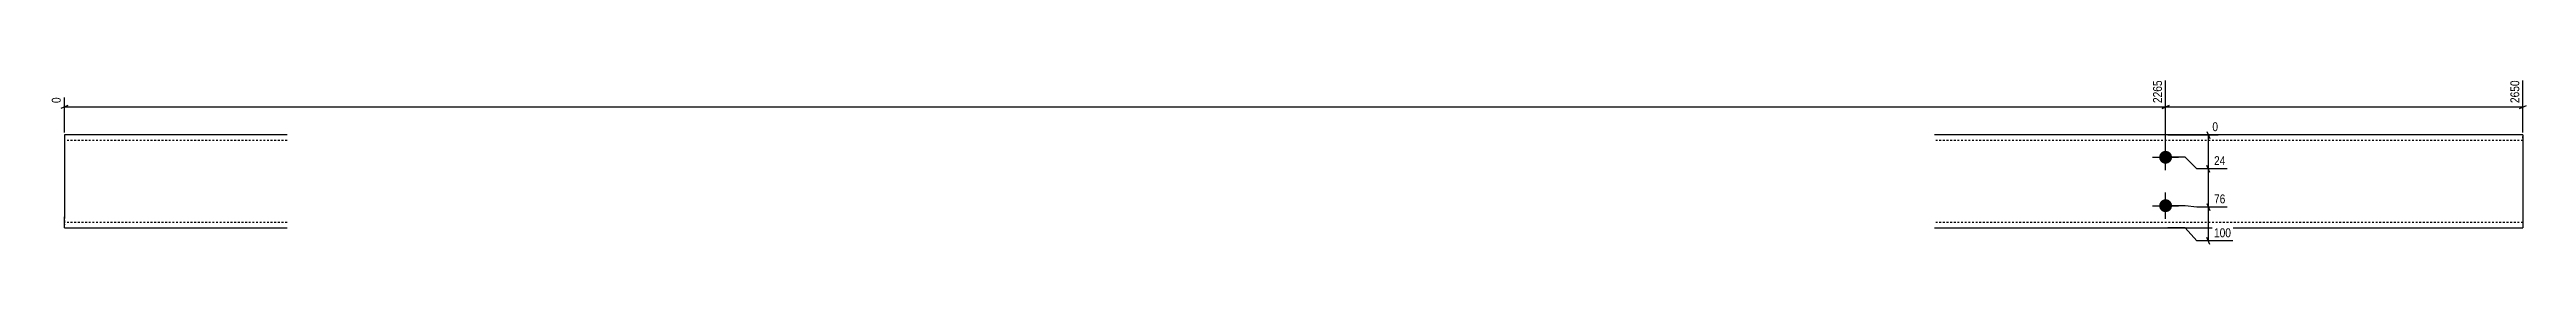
# Model space of a CAD drawing. Header units: millimetres. Extents: x 5 to 11235, y -5 to 186.
# Drawn here: x 5 to 2675, y 8 to 186 of the extents above.
import ezdxf

# ---------------------------------------------------------------- set-up
doc = ezdxf.new("R2010")
doc.units = ezdxf.units.MM
doc.linetypes.add('DXK_LINE_DOT2', pattern=[3.9198, 1.9599, -1.9599])
doc.layers.add('MÅLSÆTNING', color=7, linetype='Continuous')
doc.layers.add('STÅL', color=7, linetype='Continuous')
doc.styles.add('Arial Narrow', font='ARIALN.TTF', dxfattribs={"height": 0.2})

msp = doc.modelspace()

# ---------------------------------------------------------------- hatches: boundary and pattern name
at = {"layer": 'STÅL', "linetype": 'Continuous'}
for points in [[(2286.5, 108.2, -1), (2286.5, 94.2, -1)], [(2286.5, 56.2, -1), (2286.5, 42.2, -1)]]:
    msp.add_hatch(color=3, dxfattribs=at).paths.add_polyline_path(points)

# ---------------------------------------------------------------- linework, layer by layer
at = {"layer": 'MÅLSÆTNING', "color": 7, "linetype": 'Continuous'}
for p, q in [((21.5, 127.8), (21.5, 165.6)), ((2286.5, 103.8), (2286.5, 183.9)), ((2286.5, 103.8), (2286.5, 183.9)), ((2671.7, 127.8), (2671.7, 183.9)), ((25.3, 156.8), (17.8, 153.8)), ((21.5, 155.3), (2286.5, 155.3)), ((2290.3, 156.8), (2282.8, 153.8)), ((2282.8, 153.8), (2290.3, 156.8)), ((2286.5, 155.3), (2671.7, 155.3)), ((2668, 153.8), (2675.5, 156.8)), ((2289, 125.3), (2343, 125.3)), ((2331.1, 129), (2334.1, 121.5)), ((2332.6, 88.8), (2332.6, 125.3)), ((2307.6, 101.2), (2289, 101.2)), ((2307.6, 101.2), (2289, 101.2)), ((2320.1, 88.8), (2307.6, 101.2)), ((2320.1, 88.8), (2307.6, 101.2)), ((2352.7, 88.8), (2320.1, 88.8)), ((2352.7, 88.8), (2320.1, 88.8)), ((2334.1, 85), (2331.1, 92.5)), ((2334.1, 85), (2331.1, 92.5)), ((2332.6, 47.7), (2332.6, 88.8)), ((2307.6, 49.2), (2289, 49.2)), ((2307.6, 49.2), (2289, 49.2)), ((2320.1, 47.7), (2307.6, 49.2)), ((2320.1, 47.7), (2307.6, 49.2)), ((2352.7, 47.7), (2320.1, 47.7)), ((2352.7, 47.7), (2320.1, 47.7)), ((2331.1, 51.5), (2334.1, 44)), ((2331.1, 51.5), (2334.1, 44)), ((2332.6, 11.3), (2332.6, 47.7)), ((2307.6, 25.3), (2289, 25.3)), ((2320.1, 11.3), (2307.6, 25.3)), ((2358.8, 11.3), (2320.1, 11.3)), ((2334.1, 7.5), (2331.1, 15))]:
    msp.add_line(p, q, dxfattribs=at)
at = {"layer": 'STÅL', "color": 2, "linetype": 'Continuous'}
for p, q in [((21.5, 125.3), (21.5, 113.3)), ((261.5, 125.3), (21.5, 125.3)), ((21.5, 113.3), (21.5, 37.3)), ((2671.7, 125.3), (2037.5, 125.3)), ((2671.7, 125.3), (2671.7, 124.3)), ((2671.7, 124.3), (2671.7, 113.3)), ((2671.7, 113.3), (2671.7, 37.3)), ((21.5, 26.2), (21.5, 37.3)), ((2671.7, 37.3), (2671.7, 25.3)), ((21.5, 25.3), (21.5, 26.2)), ((21.5, 25.3), (261.5, 25.3)), ((2037.5, 25.3), (2671.7, 25.3))]:
    msp.add_line(p, q, dxfattribs=at)
at = {"layer": 'STÅL', "color": 7, "linetype": 'DXK_LINE_DOT2'}
for p, q in [((21.5, 125.3), (21.5, 124.3)), ((21.5, 124.3), (21.5, 121.7)), ((261.5, 119.3), (21.5, 119.3)), ((2671.7, 119.3), (2037.5, 119.3)), ((2671.7, 121.7), (2671.7, 125.3)), ((21.5, 37.3), (21.5, 28.8)), ((261.5, 31.3), (21.5, 31.3)), ((2671.7, 31.3), (2037.5, 31.3))]:
    msp.add_line(p, q, dxfattribs=at)
at = {"layer": 'STÅL', "color": 3, "linetype": 'Continuous'}
for p, q in [((2286.5, 87.2), (2286.5, 115.2)), ((2272.5, 101.2), (2300.5, 101.2)), ((2286.5, 35.2), (2286.5, 63.2)), ((2272.5, 49.2), (2300.5, 49.2))]:
    msp.add_line(p, q, dxfattribs=at)

# ---------------------------------------------------------------- next in the draw order: wipeouts: each hides what was drawn before it
at = {"color": 0, "linetype": 'Continuous'}
for points in [[(19.5, 167.6), (5.5, 167.6), (5.5, 157.5), (19.5, 157.5)], [(2284.5, 185.9), (2270.5, 185.9), (2270.5, 157.5), (2284.5, 157.5)], [(2669.7, 185.9), (2655.7, 185.9), (2655.7, 157.5), (2669.7, 157.5)], [(2345, 127.3), (2345, 141.3), (2334.9, 141.3), (2334.9, 127.3)], [(2352.9, 90.8), (2352.9, 104.8), (2336.7, 104.8), (2336.7, 90.8)], [(2352.9, 49.7), (2352.9, 63.7), (2336.7, 63.7), (2336.7, 49.7)], [(2359, 13.3), (2359, 27.3), (2336.7, 27.3), (2336.7, 13.3)]]:
    msp.add_wipeout(points, dxfattribs=at).dxf.layer = 'MÅLSÆTNING'

# ---------------------------------------------------------------- next in the draw order: texts
at = {"layer": 'MÅLSÆTNING', "color": 3, "linetype": 'Continuous', "style": 'Arial Narrow'}
for s, p in [('0', (17.5, 159.5)), ('2265', (2282.5, 159.5)), ('2650', (2667.7, 159.5))]:
    msp.add_text(s, height=9.54, rotation=90.0002, dxfattribs=at).set_placement(p)
for s, p in [('0', (2336.9, 129.3)), ('24', (2338.7, 92.8)), ('76', (2338.7, 51.7)), ('100', (2338.7, 15.3))]:
    msp.add_text(s, height=9.54, dxfattribs=at).set_placement(p)

doc.saveas('drawing.dxf')
